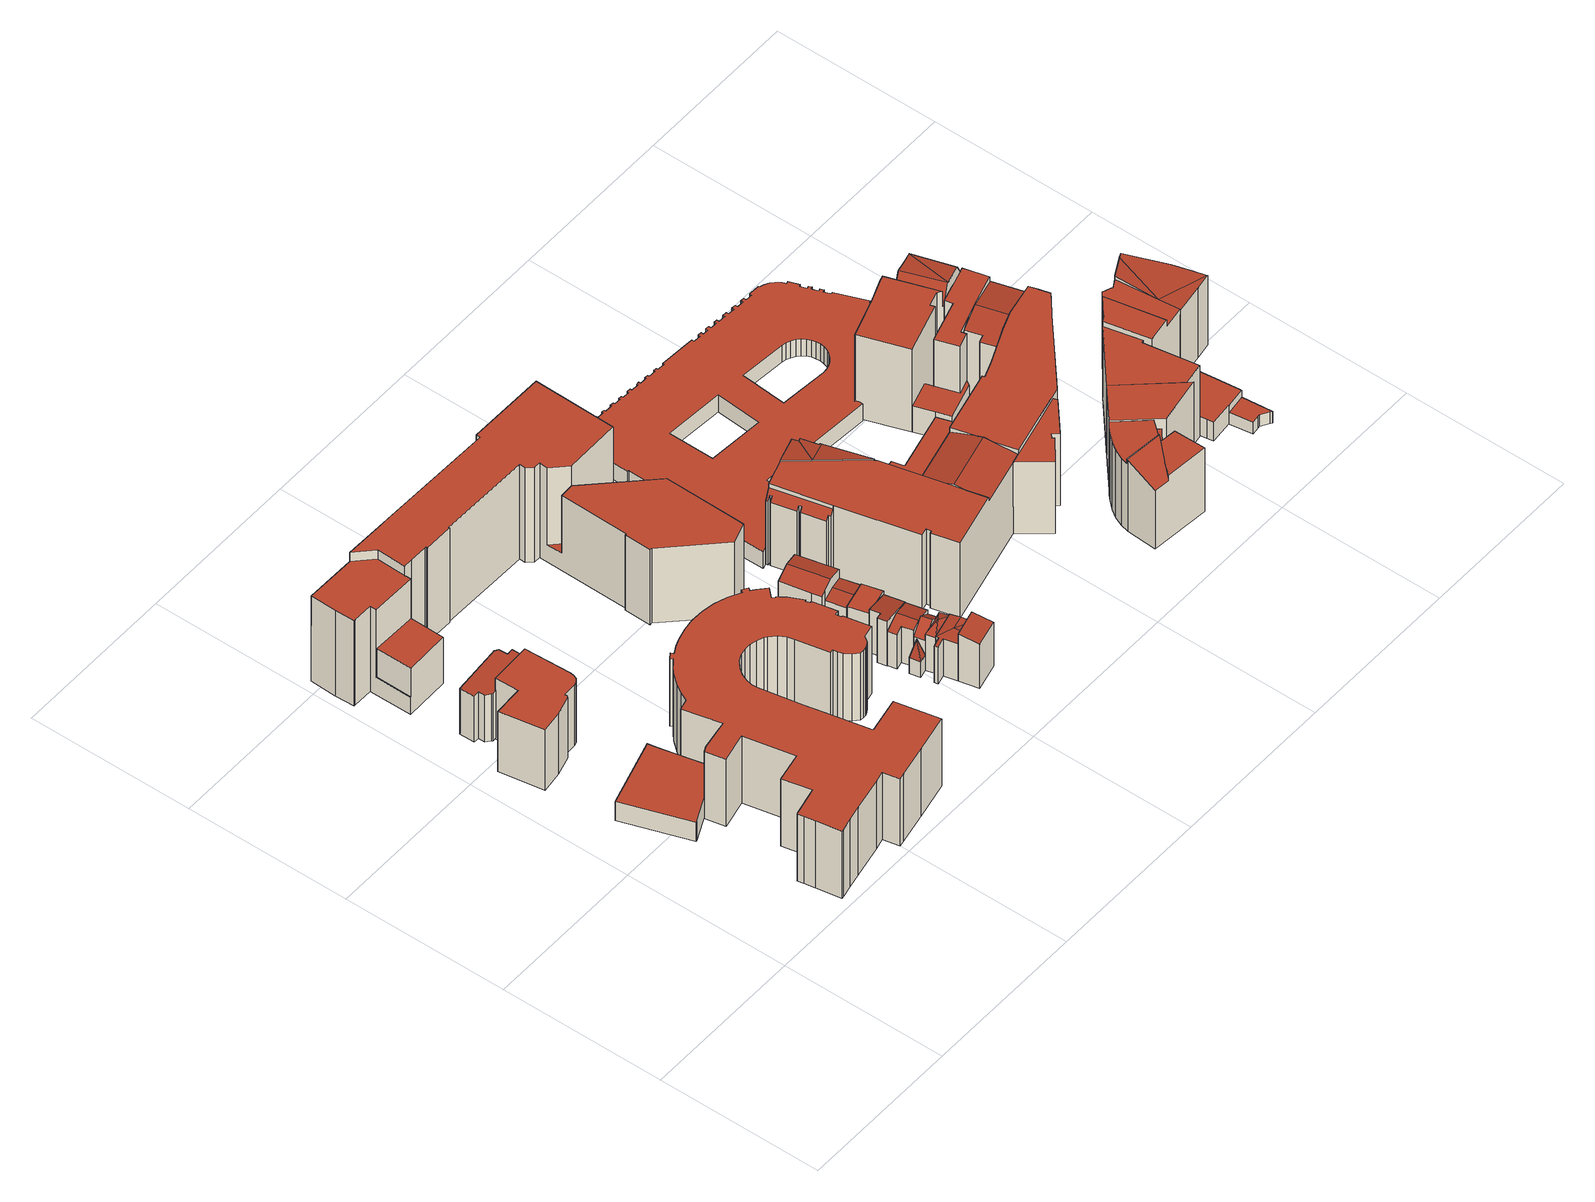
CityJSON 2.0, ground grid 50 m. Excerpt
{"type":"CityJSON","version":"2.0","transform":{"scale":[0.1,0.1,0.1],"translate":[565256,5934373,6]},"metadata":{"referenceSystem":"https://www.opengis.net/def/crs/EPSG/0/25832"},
"CityObjects":{
"building1":{"type":"Building","attributes":{"Gemeindeschluessel":"02100108","Geometrietyp2DReferenz":"3000","function":"31001_2461","roofType":"1000","measuredHeight":7.02},"address":[{"country":"Germany","locality":"Hamburg","thoroughfareName":"Caffamacherreihe","postcode":"20355"}],"geometry":[{"type":"Solid","lod":"2","boundaries":[[[[0,1,2,3]],[[1,4,5,2]],[[6,7,8,9]],[[7,10,11,8]],[[12,11,10,13]],[[14,0,3,15]],[[13,14,15,12]],[[9,5,4,6]],[[9,8,11,12,15,3,2,5]],[[4,1,0,14,13,10,7,6]]]],"semantics":{"surfaces":[{"type":"WallSurface"},{"type":"GroundSurface"},{"type":"RoofSurface"}],"values":[[0,0,0,0,0,0,0,0,1,2]]}}]},
"building2":{"type":"Building","attributes":{"Gemeindeschluessel":"02100108","Geometrietyp2DReferenz":"3000","function":"31001_2010","roofType":"1000","measuredHeight":21.86,"storeysAboveGround":4},"address":[{"country":"Germany","locality":"Hamburg","thoroughfareNumber":"10","thoroughfareName":"St. Anscharplatz","postcode":"20354"}],"geometry":[{"type":"Solid","lod":"2","boundaries":[[[[16,17,18,19]],[[20,21,22,23]],[[21,24,25,22]],[[24,26,27,25]],[[26,28,29,27]],[[28,30,31,29]],[[30,32,33,31]],[[32,34,35,33]],[[36,37,38,39]],[[37,40,41,38]],[[40,42,43,41]],[[18,39,38,41,43,44,23,22,25,27,29,31,33,35,19]],[[16,34,32,30,28,26,24,21,20,45,42,40,37,36,17]],[[20,23,44,45]],[[45,44,43,42]],[[36,39,18,17]],[[16,19,35,34]]]],"semantics":{"surfaces":[{"type":"WallSurface"},{"type":"GroundSurface"},{"type":"RoofSurface"}],"values":[[0,0,0,0,0,0,0,0,0,0,0,1,2,0,0,0,0]]}}]},
"building3":{"type":"Building","attributes":{"Gemeindeschluessel":"02100108","Geometrietyp2DReferenz":"3000","function":"31001_1010","roofType":"1000","measuredHeight":18.88,"storeysAboveGround":3},"address":[{"country":"Germany","locality":"Hamburg","thoroughfareNumber":"9","thoroughfareName":"St. Anscharplatz","postcode":"20354"}],"geometry":[{"type":"Solid","lod":"2","boundaries":[[[[46,47,48,49]],[[47,50,51,48]],[[50,52,53,51]],[[52,54,55,53]],[[54,56,57,55]],[[56,58,59,57]],[[58,60,61,59]],[[62,63,64,65]],[[63,66,67,64]],[[66,68,69,67]],[[68,46,49,69]],[[70,71,72,73]],[[71,62,65,72]],[[73,61,60,70]],[[73,72,65,64,67,69,49,48,51,53,55,57,59,61]],[[60,58,56,54,52,50,47,46,68,66,63,62,71,70]]]],"semantics":{"surfaces":[{"type":"WallSurface"},{"type":"GroundSurface"},{"type":"RoofSurface"}],"values":[[0,0,0,0,0,0,0,0,0,0,0,0,0,0,1,2]]}}]},
"building4":{"type":"Building","attributes":{"Gemeindeschluessel":"02100108","Geometrietyp2DReferenz":"3000","function":"31001_1120","roofType":"1000","measuredHeight":24.4,"storeysAboveGround":8},"address":[{"country":"Germany","locality":"Hamburg","thoroughfareNumber":"44","thoroughfareName":"ABC-Straße","postcode":"20355"}],"geometry":[{"type":"Solid","lod":"2","boundaries":[[[[74,75,76,77,78,79,80,81,82,83,84,85,86,87,88,89,90,91,92,93,94,95,96,97,98,99,100,101,102,103,104,105,106,107,108,109,110,111,112,113,114,115,116,117,118,119,120,121,122,123,124,125,126,127,128,129,130,131,132,133,134,135,136,137,138,139,140,141,142,143,144,145,146,147,148,149,150,151,152,153,154,155,156,157,158,159,160,161,162,163,164,165,166]],[[167,168,169,170,171,172,173,174,175,176,177,178,179,180,181,182,183,184,185,186,187,188,189,190,191,192,193,194,195,196,197,198,199,200,201,202,203,204,205,206,207,208,209,210,211,212,213,214,215,216,217,218,219,220,221,222,223,224,225,226,227,228,229,230,231,232,233,234,235,236,237,238,239,240,241,242,243,244,245,246,247,248,249,250,251,252,253,254,255,256,257,258,259]],[[257,74,166,258]],[[256,75,74,257]],[[255,76,75,256]],[[254,77,76,255]],[[253,78,77,254]],[[252,79,78,253]],[[251,80,79,252]],[[250,81,80,251]],[[249,82,81,250]],[[248,83,82,249]],[[247,84,83,248]],[[246,85,84,247]],[[245,86,85,246]],[[244,87,86,245]],[[243,88,87,244]],[[242,89,88,243]],[[241,90,89,242]],[[240,91,90,241]],[[239,92,91,240]],[[238,93,92,239]],[[237,94,93,238]],[[236,95,94,237]],[[235,96,95,236]],[[234,97,96,235]],[[233,98,97,234]],[[232,99,98,233]],[[231,100,99,232]],[[230,101,100,231]],[[229,102,101,230]],[[228,103,102,229]],[[227,104,103,228]],[[226,105,104,227]],[[225,106,105,226]],[[224,107,106,225]],[[223,108,107,224]],[[222,109,108,223]],[[221,110,109,222]],[[220,111,110,221]],[[219,112,111,220]],[[218,113,112,219]],[[217,114,113,218]],[[216,115,114,217]],[[215,116,115,216]],[[214,117,116,215]],[[213,118,117,214]],[[212,119,118,213]],[[211,120,119,212]],[[210,121,120,211]],[[209,122,121,210]],[[208,123,122,209]],[[207,124,123,208]],[[206,125,124,207]],[[205,126,125,206]],[[204,127,126,205]],[[203,128,127,204]],[[202,129,128,203]],[[201,130,129,202]],[[200,131,130,201]],[[199,132,131,200]],[[198,133,132,199]],[[197,134,133,198]],[[196,135,134,197]],[[195,136,135,196]],[[194,137,136,195]],[[193,138,137,194]],[[192,139,138,193]],[[191,140,139,192]],[[190,141,140,191]],[[189,142,141,190]],[[188,143,142,189]],[[187,144,143,188]],[[186,145,144,187]],[[185,146,145,186]],[[184,147,146,185]],[[183,148,147,184]],[[182,149,148,183]],[[181,150,149,182]],[[180,151,150,181]],[[179,152,151,180]],[[178,153,152,179]],[[177,154,153,178]],[[176,155,154,177]],[[175,156,155,176]],[[174,157,156,175]],[[173,158,157,174]],[[172,159,158,173]],[[171,160,159,172]],[[170,161,160,171]],[[169,162,161,170]],[[168,163,162,169]],[[167,164,163,168]],[[259,165,164,167]],[[258,166,165,259]]]],"semantics":{"surfaces":[{"type":"GroundSurface"},{"type":"RoofSurface"},{"type":"WallSurface"}],"values":[[0,1,2,2,2,2,2,2,2,2,2,2,2,2,2,2,2,2,2,2,2,2,2,2,2,2,2,2,2,2,2,2,2,2,2,2,2,2,2,2,2,2,2,2,2,2,2,2,2,2,2,2,2,2,2,2,2,2,2,2,2,2,2,2,2,2,2,2,2,2,2,2,2,2,2,2,2,2,2,2,2,2,2,2,2,2,2,2,2,2,2,2,2,2,2]]}}]},
"building5":{"type":"Building","attributes":{"Gemeindeschluessel":"02100108","Geometrietyp2DReferenz":"3000","function":"31001_2010","roofType":"1000","measuredHeight":34.38,"storeysAboveGround":9},"address":[{"country":"Germany","locality":"Hamburg","thoroughfareNumber":"22","thoroughfareName":"Valentinskamp","postcode":"20354"}],"geometry":[{"type":"Solid","lod":"2","boundaries":[[[[260,261,262,263]],[[264,265,266]],[[267,268,269,270]],[[271,272,265]],[[273,274,275,276]],[[277,278,279,280]],[[278,281,282,279]],[[281,273,276,282]],[[262,261,268,267]],[[283,284,285,286]],[[287,283,286,288]],[[289,290,291,292]],[[290,293,294,291]],[[293,295,296,294]],[[297,298,299,300]],[[301,302,303,304]],[[305,306,307,308]],[[264,309,310,265]],[[310,311,271,265]],[[312,313,314,315]],[[316,317,318,319]],[[320,321,265,272]],[[321,322,266,265]],[[323,324,325,326]],[[324,327,328,325]],[[329,309,264,266,322,323,326,330]],[[284,331,332,275,274,285]],[[333,319,318,315,314,308,307,300,299,292,291,294,296,334,335,336,280,279,282,276,275,332,304,303,330,326,325,328,337]],[[297,306,305,313,312,311,310,309,329,302,301,331,284,283,287,295,293,290,289,298]],[[305,308,314,313]],[[318,317,320,272,271,311,312,315]],[[333,337,338,339]],[[337,328,327,338]],[[319,333,339,316]],[[329,330,303,302]],[[297,300,307,306]],[[301,304,332,331]],[[289,292,299,298]],[[296,295,287,288,334]],[[335,263,262,267,270,336]],[[334,288,340,260,263,335]],[[336,270,269,341,277,280]],[[269,268,261,260,340,341]],[[339,338,327,324,323,322,321,320,317,316]],[[340,288,286,285,274,273,281,278,277,341]]]],"semantics":{"surfaces":[{"type":"RoofSurface"},{"type":"WallSurface"},{"type":"GroundSurface"}],"values":[[0,0,0,0,1,1,1,1,1,1,1,1,1,1,1,1,1,1,1,1,1,1,1,1,1,1,1,2,0,1,1,1,1,1,1,1,1,1,1,1,1,1,1,0,0]]}}]},
"building6":{"type":"Building","attributes":{"Gemeindeschluessel":"02100108","Geometrietyp2DReferenz":"3000","function":"31001_2050","roofType":"3100","measuredHeight":13.84,"storeysAboveGround":3},"address":[{"country":"Germany","locality":"Hamburg","thoroughfareNumber":"2","thoroughfareName":"Neue ABC-Straße","postcode":"20354"}],"geometry":[{"type":"Solid","lod":"2","boundaries":[[[[342,343,344,345]],[[346,342,345,347]],[[347,345,348]],[[349,350,351,352]],[[353,344,354,355]],[[356,357,358,359]],[[351,359,358,355,354,360,361,352]],[[361,346,347,348,349,352]],[[360,343,342,346,361]],[[355,358,357,353]],[[359,351,350,356]],[[354,344,343,360]],[[350,349,348,345,344,353,357,356]]]],"semantics":{"surfaces":[{"type":"RoofSurface"},{"type":"WallSurface"},{"type":"GroundSurface"}],"values":[[0,0,0,1,1,1,2,1,1,1,1,1,0]]}}]},
"building7":{"type":"Building","attributes":{"Gemeindeschluessel":"02100108","Geometrietyp2DReferenz":"3000","function":"31001_2010","roofType":"3100","measuredHeight":14.96,"storeysAboveGround":3},"address":[{"country":"Germany","locality":"Hamburg","thoroughfareNumber":"3","thoroughfareName":"Neue ABC-Straße","postcode":"20354"}],"geometry":[{"type":"Solid","lod":"2","boundaries":[[[[362,363,364]],[[364,365,366]],[[367,364,366,368]],[[369,370,362,364,367]],[[371,372,373,374,375,376,377]],[[378,379,380,381,382,383,374]],[[384,380,379,385]],[[380,384,386]],[[383,387,388,376,375]],[[389,381,380,386]],[[365,364,363]],[[371,377,370,369]],[[378,374,373]],[[382,387,383]],[[363,362,370,377,376,388,390,391]],[[392,393,391,390,360,354]],[[392,372,371,369,367,368,393]],[[354,385,379,378,373,372,392]],[[390,388,387,382,381,389,360]],[[360,389,386,384,385,354]],[[383,375,374]],[[393,368,366,365,363,391]]]],"semantics":{"surfaces":[{"type":"RoofSurface"},{"type":"WallSurface"},{"type":"GroundSurface"}],"values":[[0,0,0,0,0,0,0,0,0,0,1,1,1,1,1,2,1,1,1,1,1,1]]}}]},
"building8":{"type":"Building","attributes":{"Gemeindeschluessel":"02100108","Geometrietyp2DReferenz":"3000","function":"31001_2010","roofType":"3100","measuredHeight":14.04,"storeysAboveGround":3},"address":[{"country":"Germany","locality":"Hamburg","thoroughfareNumber":"4","thoroughfareName":"Neue ABC-Straße","postcode":"20354"}],"geometry":[{"type":"Solid","lod":"2","boundaries":[[[[394,395,396,397,398,399]],[[400,401,397,396]],[[395,394,402,403]],[[394,399,404,402]],[[399,398,405,404]],[[401,400,390,406]],[[400,396,395,403,390]],[[398,397,401,406,405]],[[406,390,403,402,404,405]]]],"semantics":{"surfaces":[{"type":"RoofSurface"},{"type":"WallSurface"},{"type":"GroundSurface"}],"values":[[0,0,1,1,1,1,1,1,2]]}}]},
"building9":{"type":"Building","attributes":{"Gemeindeschluessel":"02100108","Geometrietyp2DReferenz":"3000","function":"31001_2050","roofType":"2100","measuredHeight":17.05,"storeysAboveGround":3},"address":[{"country":"Germany","locality":"Hamburg","thoroughfareNumber":"1","thoroughfareName":"Neue ABC-Straße","postcode":"20354"}],"geometry":[{"type":"Solid","lod":"2","boundaries":[[[[407,408,409,410]],[[352,361,411,412]],[[408,407,361,352]],[[407,410,411,361]],[[409,408,352,412]],[[411,410,409,412]]]],"semantics":{"surfaces":[{"type":"RoofSurface"},{"type":"GroundSurface"},{"type":"WallSurface"}],"values":[[0,1,2,2,2,2]]}}]},
"building10":{"type":"Building","attributes":{"Gemeindeschluessel":"02100108","Geometrietyp2DReferenz":"3000","function":"31001_2010","roofType":"2100","measuredHeight":16.29,"storeysAboveGround":3},"address":[{"country":"Germany","locality":"Hamburg","thoroughfareNumber":"5","thoroughfareName":"Neue ABC-Straße","postcode":"20354"}],"geometry":[{"type":"Solid","lod":"2","boundaries":[[[[413,414,415,416,417,418]],[[419,420,421,422,423,424]],[[417,416,419,424]],[[416,415,420,419]],[[415,414,421,420]],[[414,413,422,421]],[[413,418,423,422]],[[418,417,424,423]]]],"semantics":{"surfaces":[{"type":"RoofSurface"},{"type":"GroundSurface"},{"type":"WallSurface"}],"values":[[0,1,2,2,2,2,2,2]]}}]},
"building11":{"type":"Building","attributes":{"Gemeindeschluessel":"02100108","Geometrietyp2DReferenz":"3000","function":"31001_2010","roofType":"1000","measuredHeight":14.13,"storeysAboveGround":3},"address":[{"country":"Germany","locality":"Hamburg","thoroughfareNumber":"6","thoroughfareName":"Neue ABC-Straße","postcode":"20354"}],"geometry":[{"type":"Solid","lod":"2","boundaries":[[[[425,426,427,428]],[[429,421,420,430]],[[427,426,429,430]],[[426,425,421,429]],[[425,428,420,421]],[[428,427,430,420]]]],"semantics":{"surfaces":[{"type":"RoofSurface"},{"type":"GroundSurface"},{"type":"WallSurface"}],"values":[[0,1,2,2,2,2]]}}]},
"building12":{"type":"Building","attributes":{"Gemeindeschluessel":"02100108","Geometrietyp2DReferenz":"3000","function":"31001_2010","roofType":"3100","measuredHeight":18.1,"storeysAboveGround":5},"address":[{"country":"Germany","locality":"Hamburg","thoroughfareNumber":"8","thoroughfareName":"Neue ABC-Straße","postcode":"20354"}],"geometry":[{"type":"Solid","lod":"2","boundaries":[[[[431,432,433,434]],[[433,432,435,436]],[[437,438,439,440]],[[440,439,441,436,435,442]],[[441,443,434,433,436]],[[441,439,438,443]],[[440,442,444,437]],[[435,432,431,444,442]],[[444,431,434,443,438,437]]]],"semantics":{"surfaces":[{"type":"RoofSurface"},{"type":"WallSurface"},{"type":"GroundSurface"}],"values":[[0,1,1,2,1,1,1,1,0]]}}]},
"building13":{"type":"Building","attributes":{"Gemeindeschluessel":"02100108","Geometrietyp2DReferenz":"3000","function":"31001_2010","roofType":"3100","measuredHeight":14.31,"storeysAboveGround":3},"address":[{"country":"Germany","locality":"Hamburg","thoroughfareNumber":"7","thoroughfareName":"Neue ABC-Straße","postcode":"20354"}],"geometry":[{"type":"Solid","lod":"2","boundaries":[[[[445,446,447,448]],[[449,450,446,445]],[[448,447,451,452]],[[450,449,453,454]],[[449,445,448,452,453]],[[447,446,450,454,451]],[[454,453,452,451]]]],"semantics":{"surfaces":[{"type":"RoofSurface"},{"type":"WallSurface"},{"type":"GroundSurface"}],"values":[[0,0,1,1,1,1,2]]}}]},
"building14":{"type":"Building","attributes":{"Gemeindeschluessel":"02100108","Geometrietyp2DReferenz":"3000","function":"31001_2070","roofType":"1000","measuredHeight":27.98,"storeysAboveGround":7},"address":[{"country":"Germany","locality":"Hamburg","thoroughfareNumber":"52","thoroughfareName":"ABC-Straße","postcode":"20354"}],"geometry":[{"type":"Solid","lod":"2","boundaries":[[[[455,456,457,458]],[[459,460,461,462,455,458,463]],[[463,458,464]],[[465,463,464]],[[466,467,468]],[[469,470,471,472]],[[470,473,474,471]],[[473,475,476,474]],[[475,477,478,476]],[[479,480,481,482]],[[480,483,484,481]],[[483,485,486,484]],[[485,487,488,486]],[[487,489,490,488]],[[489,491,492,490]],[[493,494,495,496]],[[456,455,497,498]],[[499,500,501]],[[502,503,504,505]],[[503,506,507,504]],[[506,508,509,507]],[[455,462,510,497]],[[462,461,511,510]],[[461,460,512,511]],[[513,514,515,516]],[[514,517,518,515]],[[465,464,493,496,519]],[[520,521,522,523]],[[521,524,525,522]],[[526,527,528,529]],[[530,531,532]],[[533,526,529,534]],[[535,536,468,467]],[[537,538,539,540]],[[538,541,542,539]],[[541,543,544,542]],[[543,545,546,544]],[[547,548,549,550]],[[548,551,552,549]],[[551,553,554,552]],[[555,556,557,558]],[[556,559,560,557]],[[508,506,503,502,561,499,501,562,494,493,563,564,565,566]],[[545,533,534,567,568,546]],[[553,569,466,468,536,537,540,554]],[[505,504,507,509,570,482,481,484,486,488,490,492,472,471,474,476,478,571,498,497,510,511,512,516,515,518,572,523,522,525,573,574,558,557,560,575,550,549,552,554,540,539,542,544,546,568,576]],[[496,495,577,578,524,521,520,579,517,514,513,580,519]],[[527,569,553,551,548,547,581,559,556,555,582,583,584,530,532,528]],[[509,508,566,570]],[[499,561,576,568,567,500]],[[513,516,512,460,459,580]],[[530,584,578,577,585,531]],[[581,575,560,559]],[[547,550,575,581]],[[555,558,574,582]],[[527,526,535,467,466,569]],[[582,574,573,583]],[[525,524,578,584,583,573]],[[532,586,528]],[[501,587,562]],[[520,523,572,579]],[[579,572,518,517]],[[580,459,463,465,519]],[[576,561,502,505]],[[493,464,458,457,563]],[[562,585,577,495,494]],[[566,565,588,589]],[[571,564,563,457,456,498]],[[570,566,589,479,482]],[[472,492,491,469]],[[478,477,588,565,564,571]],[[536,535,526,533,545,543,541,538,537]],[[501,500,567,534,529,528,586,587]],[[586,532,531,585,562,587]],[[491,489,487,485,483,480,479,589,588,477,475,473,470,469]]]],"semantics":{"surfaces":[{"type":"RoofSurface"},{"type":"WallSurface"},{"type":"GroundSurface"}],"values":[[0,0,0,0,0,1,1,1,1,1,1,1,1,1,1,1,1,1,1,1,1,1,1,1,1,1,1,1,1,1,1,1,1,1,1,1,1,1,1,1,1,1,0,1,1,2,0,0,1,1,1,1,1,1,1,1,1,1,1,1,1,1,1,1,1,1,1,1,1,1,1,0,0,0,0]]}}]},
"building15":{"type":"Building","attributes":{"name":"Finanzbehörde","Gemeindeschluessel":"02100108","Geometrietyp2DReferenz":"3000","function":"31001_1110","roofType":"1000","measuredHeight":6.14,"storeysAboveGround":9},"address":[{"country":"Germany","locality":"Hamburg","thoroughfareNumber":"36","thoroughfareName":"Gänsemarkt","postcode":"20354"}],"geometry":[{"type":"Solid","lod":"2","boundaries":[[[[590,591,592,593,594,595,596,597,598,599,600,601,602,603,604,605,606,607,608,609,610,611,612,613,614,615,616,617,618,619,620,621,622,623,624,625,626,627,628,629,630,631,632,633,634,635,636,637,638,639,640,641,642,643,644,645,646,647,648,649,650,651,652,653,654,655,656,657,658,659,660,661,662,663,664,665,666,667,668,669,670,671,672,673,674,675,676,677,678,679,680,681,682,683,684,685,686,687,688,689,690,691,692,693,694,695,696,697,698,699,700,701,702,703,704,705,706,707,708,709,710,711,712,713,714,715,716,717,718,719,720,721,722,723,724,725,726,727,728],[729,730,731,732,733,734,735,736,737,738,739,740,741,742,743,744,745,746,747],[748,749,750,751]],[[752,753,754,755,756,757,758,759,760,761,762,763,764,765,766,767,768,769,770,771,772,773,774,775,776,777,778,779,780,781,782,783,784,785,786,787,788,789,790,791,792,793,794,795,796,797,798,799,800,801,802,803,804,805,806,807,808,809,810,811,812,813,814,815,816,817,818,819,820,821,822,823,824,825,826,827,828,829,830,831,832,833,834,835,836,837,838,839,840,841,842,843,844,845,846,847,848,849,850,851,852,853,854,855,856,857,858,859,860,861,862,863,864,865,866,867,868,869,870,871,872,873,874,875,876,877,878,879,880,881,882,883,884,885,886,887,888,889,890],[891,892,893,894,895,896,897,898,899,900,901,902,903,904,905,906,907,908,909],[910,911,912,913]],[[888,590,728,889]],[[887,591,590,888]],[[886,592,591,887]],[[885,593,592,886]],[[884,594,593,885]],[[883,595,594,884]],[[882,596,595,883]],[[881,597,596,882]],[[880,598,597,881]],[[879,599,598,880]],[[878,600,599,879]],[[877,601,600,878]],[[876,602,601,877]],[[875,603,602,876]],[[874,604,603,875]],[[873,605,604,874]],[[872,606,605,873]],[[871,607,606,872]],[[870,608,607,871]],[[869,609,608,870]],[[868,610,609,869]],[[867,611,610,868]],[[866,612,611,867]],[[865,613,612,866]],[[864,614,613,865]],[[863,615,614,864]],[[862,616,615,863]],[[861,617,616,862]],[[860,618,617,861]],[[859,619,618,860]],[[858,620,619,859]],[[857,621,620,858]],[[856,622,621,857]],[[855,623,622,856]],[[854,624,623,855]],[[853,625,624,854]],[[852,626,625,853]],[[851,627,626,852]],[[850,628,627,851]],[[849,629,628,850]],[[848,630,629,849]],[[847,631,630,848]],[[846,632,631,847]],[[845,633,632,846]],[[844,634,633,845]],[[843,635,634,844]],[[842,636,635,843]],[[841,637,636,842]],[[840,638,637,841]],[[839,639,638,840]],[[838,640,639,839]],[[837,641,640,838]],[[836,642,641,837]],[[835,643,642,836]],[[834,644,643,835]],[[833,645,644,834]],[[832,646,645,833]],[[831,647,646,832]],[[830,648,647,831]],[[829,649,648,830]],[[828,650,649,829]],[[827,651,650,828]],[[826,652,651,827]],[[825,653,652,826]],[[824,654,653,825]],[[823,655,654,824]],[[822,656,655,823]],[[821,657,656,822]],[[820,658,657,821]],[[819,659,658,820]],[[818,660,659,819]],[[817,661,660,818]],[[816,662,661,817]],[[815,663,662,816]],[[814,664,663,815]],[[813,665,664,814]],[[812,666,665,813]],[[811,667,666,812]],[[810,668,667,811]],[[809,669,668,810]],[[808,670,669,809]],[[807,671,670,808]],[[806,672,671,807]],[[805,673,672,806]],[[804,674,673,805]],[[803,675,674,804]],[[802,676,675,803]],[[801,677,676,802]],[[800,678,677,801]],[[799,679,678,800]],[[798,680,679,799]],[[797,681,680,798]],[[796,682,681,797]],[[795,683,682,796]],[[794,684,683,795]],[[793,685,684,794]],[[792,686,685,793]],[[791,687,686,792]],[[790,688,687,791]],[[789,689,688,790]],[[788,690,689,789]],[[787,691,690,788]],[[786,692,691,787]],[[785,693,692,786]],[[784,694,693,785]],[[783,695,694,784]],[[782,696,695,783]],[[781,697,696,782]],[[780,698,697,781]],[[779,699,698,780]],[[778,700,699,779]],[[777,701,700,778]],[[776,702,701,777]],[[775,703,702,776]],[[774,704,703,775]],[[773,705,704,774]],[[772,706,705,773]],[[771,707,706,772]],[[770,708,707,771]],[[769,709,708,770]],[[768,710,709,769]],[[767,711,710,768]],[[766,712,711,767]],[[765,713,712,766]],[[764,714,713,765]],[[763,715,714,764]],[[762,716,715,763]],[[761,717,716,762]],[[760,718,717,761]],[[759,719,718,760]],[[758,720,719,759]],[[757,721,720,758]],[[756,722,721,757]],[[755,723,722,756]],[[754,724,723,755]],[[753,725,724,754]],[[752,726,725,753]],[[890,727,726,752]],[[889,728,727,890]],[[907,729,747,908]],[[906,730,729,907]],[[905,731,730,906]],[[904,732,731,905]],[[903,733,732,904]],[[902,734,733,903]],[[901,735,734,902]],[[900,736,735,901]],[[899,737,736,900]],[[898,738,737,899]],[[897,739,738,898]],[[896,740,739,897]],[[895,741,740,896]],[[894,742,741,895]],[[893,743,742,894]],[[892,744,743,893]],[[891,745,744,892]],[[909,746,745,891]],[[908,747,746,909]],[[911,748,751,912]],[[910,749,748,911]],[[913,750,749,910]],[[912,751,750,913]]]],"semantics":{"surfaces":[{"type":"GroundSurface"},{"type":"RoofSurface"},{"type":"WallSurface"}],"values":[[0,1,2,2,2,2,2,2,2,2,2,2,2,2,2,2,2,2,2,2,2,2,2,2,2,2,2,2,2,2,2,2,2,2,2,2,2,2,2,2,2,2,2,2,2,2,2,2,2,2,2,2,2,2,2,2,2,2,2,2,2,2,2,2,2,2,2,2,2,2,2,2,2,2,2,2,2,2,2,2,2,2,2,2,2,2,2,2,2,2,2,2,2,2,2,2,2,2,2,2,2,2,2,2,2,2,2,2,2,2,2,2,2,2,2,2,2,2,2,2,2,2,2,2,2,2,2,2,2,2,2,2,2,2,2,2,2,2,2,2,2,2,2,2,2,2,2,2,2,2,2,2,2,2,2,2,2,2,2,2,2,2,2,2]]}}]},
"building16":{"type":"Building","attributes":{"Gemeindeschluessel":"02100108","Geometrietyp2DReferenz":"3000","function":"31001_2010","roofType":"1000","measuredHeight":25.86,"storeysAboveGround":6},"address":[{"country":"Germany","locality":"Hamburg","thoroughfareNumber":"7","thoroughfareName":"ABC-Straße","postcode":"20354"}],"geometry":[{"type":"Solid","lod":"2","boundaries":[[[[914,915,916,917,918,919,920,921,922]],[[923,924,925,926,927,928,929]],[[930,931,932,933]],[[934,935,922,921]],[[920,919,936,937]],[[919,918,938,936]],[[918,917,939,938]],[[917,916,940,939]],[[916,915,941,940]],[[928,927,942]],[[926,925,933,932]],[[924,923,943,944]],[[923,929,945,943]],[[946,947,948,949]],[[948,937,936,938,939,940,941,950,944,943,945,949]],[[921,920,937,948,947,934]],[[949,945,929,928,942,946]],[[950,930,933,925,924,944]],[[941,915,914,931,930,950]],[[932,931,914,922,935,927,926]],[[942,927,935,934,947,946]]]],"semantics":{"surfaces":[{"type":"RoofSurface"},{"type":"WallSurface"},{"type":"GroundSurface"}],"values":[[0,0,0,1,1,1,1,1,1,1,1,1,1,1,2,1,1,1,1,1,0]]}}]},
"building17":{"type":"Building","attributes":{"Gemeindeschluessel":"02100108","Geometrietyp2DReferenz":"3000","function":"31001_2010","roofType":"1000","measuredHeight":25.54,"storeysAboveGround":7},"address":[{"country":"Germany","locality":"Hamburg","thoroughfareNumber":"2","thoroughfareName":"ABC-Straße","postcode":"20354"}],"geometry":[{"type":"Solid","lod":"2","boundaries":[[[[951,952,953,954]],[[955,956,957,958]],[[953,952,957,956]],[[951,954,955,958]],[[955,954,953,956]],[[957,952,951,958]]]],"semantics":{"surfaces":[{"type":"RoofSurface"},{"type":"GroundSurface"},{"type":"WallSurface"}],"values":[[0,1,2,2,2,2]]}}]},
"building18":{"type":"Building","attributes":{"Gemeindeschluessel":"02100108","Geometrietyp2DReferenz":"3000","function":"31001_2010","roofType":"1000","measuredHeight":30.44,"storeysAboveGround":6},"address":[{"country":"Germany","locality":"Hamburg","thoroughfareNumber":"35","thoroughfareName":"Gänsemarkt","postcode":"20354"}],"geometry":[{"type":"Solid","lod":"2","boundaries":[[[[959,960,961,962,963,964,965]],[[966,967,968,961,960]],[[969,967,966,970]],[[971,972,969,970]],[[973,974,975,964]],[[976,977,709,710]],[[977,978,979,709]],[[978,980,981,979]],[[982,983,984,985]],[[983,986,987,984]],[[963,973,964]],[[972,971,988,702]],[[989,976,710,990]],[[971,970,966,960,959,991,988]],[[984,987,990,710,709,979,981,992,993,703,702,988,991,985]],[[703,968,967,969,972,702]],[[993,962,961,968,703]],[[992,974,973,963,962,993]],[[990,987,986,989]],[[991,959,965,994,982,985]],[[965,964,975,995,994]],[[981,980,995,975,974,992]],[[995,980,978,977,976,989,986,983,982,994]]]],"semantics":{"surfaces":[{"type":"RoofSurface"},{"type":"WallSurface"},{"type":"GroundSurface"}],"values":[[0,0,0,0,0,1,1,1,1,1,1,1,1,1,2,1,1,1,1,1,1,1,0]]}}]},
"building19":{"type":"Building","attributes":{"Gemeindeschluessel":"02100108","Geometrietyp2DReferenz":"3000","function":"31001_2010","roofType":"1000","measuredHeight":26.57,"storeysAboveGround":6},"address":[{"country":"Germany","locality":"Hamburg","thoroughfareNumber":"33","thoroughfareName":"Gänsemarkt","postcode":"20354"}],"geometry":[{"type":"Solid","lod":"2","boundaries":[[[[996,997,998,999]],[[1000,1001,1002,1003]],[[1001,1004,1005,1002]],[[1006,1007,1008,1009]],[[1006,1010,1011,1012,1004,1001,1000,997,996,1007]],[[998,1013,1014,1015,990,1016,1017,1018,991,988,1009,1008,999]],[[1019,1020,1003,1002,1005,1021,1022,1023]],[[1005,1017,1016,1021]],[[1008,1007,996,999]],[[988,1010,1006,1009]],[[991,1011,1010,988]],[[998,997,1000,1003,1020,1013]],[[1018,1012,1011,991]],[[1019,1014,1013,1020]],[[1023,1015,1014,1019]],[[1017,1005,1004,1012,1018]],[[1022,990,1015,1023]],[[1021,1016,990,1022]]]],"semantics":{"surfaces":[{"type":"WallSurface"},{"type":"RoofSurface"},{"type":"GroundSurface"}],"values":[[0,0,0,0,1,2,1,0,0,0,0,0,0,0,0,0,0,0]]}}]},
"building20":{"type":"Building","attributes":{"Gemeindeschluessel":"02100108","Geometrietyp2DReferenz":"3000","function":"31001_2010","roofType":"1000","measuredHeight":25.83,"storeysAboveGround":7},"address":[{"country":"Germany","locality":"Hamburg","thoroughfareNumber":"1","thoroughfareName":"ABC-Straße","postcode":"20354"}],"geometry":[{"type":"Solid","lod":"2","boundaries":[[[[1024,1025,1026,1027,952,1028]],[[1029,1030,1031,1032,1033,1034]],[[952,1027,1029,1034]],[[1027,1026,1030,1029]],[[1026,1025,1031,1030]],[[1025,1024,1032,1031]],[[1024,1028,1033,1032]],[[1028,952,1034,1033]]]],"semantics":{"surfaces":[{"type":"RoofSurface"},{"type":"GroundSurface"},{"type":"WallSurface"}],"values":[[0,1,2,2,2,2,2,2]]}}]},
"building21":{"type":"Building","attributes":{"Gemeindeschluessel":"02100108","Geometrietyp2DReferenz":"3000","function":"31001_2010","roofType":"3100","measuredHeight":26.45,"storeysAboveGround":6},"address":[{"country":"Germany","locality":"Hamburg","thoroughfareNumber":"30","thoroughfareName":"Gänsemarkt","postcode":"20354"}],"geometry":[{"type":"Solid","lod":"2","boundaries":[[[[1035,1036,1037,1038,1039,1040,1041,1042,1043]],[[1044,1038,1037,1045]],[[1042,1041,1046,1047]],[[1041,1040,1048,1046]],[[1040,1039,1008,1048]],[[1036,1035,1049,1050]],[[1035,1043,1051,1049]],[[1043,1042,1047,1051]],[[1044,1045,1052,1009]],[[1045,1037,1036,1050,1052]],[[1039,1038,1044,1009,1008]],[[1009,1052,1050,1049,1051,1047,1046,1048,1008]]]],"semantics":{"surfaces":[{"type":"RoofSurface"},{"type":"WallSurface"},{"type":"GroundSurface"}],"values":[[0,0,1,1,1,1,1,1,1,1,1,2]]}}]},
"building22":{"type":"Building","attributes":{"Gemeindeschluessel":"02100108","Geometrietyp2DReferenz":"3000","function":"31001_2010","roofType":"1000","measuredHeight":28.51,"storeysAboveGround":6},"address":[{"country":"Germany","locality":"Hamburg","thoroughfareNumber":"24","thoroughfareName":"Gänsemarkt","postcode":"20354"}],"geometry":[{"type":"Solid","lod":"2","boundaries":[[[[1053,1054,1055,1056,1057]],[[1058,1059,1060,1061,1062,1063,1064,1065,1066,1067,1068]],[[1061,1069,1070]],[[1071,1072,1073,1069,1061,1074]],[[1075,1076,1074,1061,1077]],[[1056,1055,1078,1079]],[[1054,1053,1068,1067]],[[1080,1081,1082,1083]],[[1081,1084,1085,1082]],[[1084,1086,1087,1085]],[[1066,1065,1088,1089]],[[1065,1064,1090,1088]],[[1064,1063,1091,1090]],[[1060,1077,1061]],[[1092,1093,1094,1095]],[[1096,1097,1098,1099]],[[1097,1100,1101,1098]],[[1100,1102,1103,1101]],[[1102,1104,1105,1103]],[[1070,1062,1061]],[[1073,1072,1106,1107]],[[1072,1071,1108,1106]],[[1076,1075,1109,1110]],[[1063,1062,1070,1069,1073,1107,1091]],[[1095,1094,1111,1099,1098,1101,1103,1105,1112,1083,1082,1085,1087,1079,1078,1089,1088,1090,1091,1107,1106,1108,1110,1109,1113]],[[1087,1086,1114,1057,1056,1079]],[[1108,1071,1074,1076,1110]],[[1112,1105,1104,1115]],[[1111,1116,1117,1118,1096,1099]],[[1111,1094,1093,1116]],[[1113,1059,1058,1119,1092,1095]],[[1109,1075,1077,1060,1059,1113]],[[1112,1115,1120,1121,1080,1083]],[[1117,1121,1120,1118]],[[1058,1068,1053,1057,1114,1119]],[[1078,1055,1054,1067,1066,1089]],[[1120,1115,1104,1102,1100,1097,1096,1118]],[[1114,1086,1084,1081,1080,1121,1117,1116,1093,1092,1119]]]],"semantics":{"surfaces":[{"type":"RoofSurface"},{"type":"WallSurface"},{"type":"GroundSurface"}],"values":[[0,0,0,0,0,1,1,1,1,1,1,1,1,1,1,1,1,1,1,1,1,1,1,1,2,1,1,1,1,1,1,1,1,1,1,1,0,0]]}}]}
},
"vertices":[
[168,413,115],[165,412,115],[165,412,45],[168,413,45],[97,615,115],[97,615,45],[301,675,115],[307,647,115],[307,647,45],[301,675,45],[317,605,115],[317,605,45],[348,471,45],[348,471,115],[259,455,115],[259,455,45],
[130,823,267],[67,815,267],[67,815,48],[130,823,48],[260,886,267],[259,875,267],[259,875,48],[260,886,48],[254,864,267],[254,864,48],[245,857,267],[245,857,48],[234,853,267],[234,853,48],[194,851,267],[194,851,48],[194,844,267],[194,844,48],[189,839,267],[189,839,48],[44,947,267],[133,952,267],[133,952,48],[44,947,48],[129,1021,267],[129,1021,48],[129,1022,267],[129,1022,48],[254,1027,48],[254,1027,267],
[84,1099,218],[214,1101,235],[214,1101,51],[84,1099,51],[224,1101,237],[224,1101,51],[234,1094,238],[234,1094,51],[235,1067,238],[235,1067,51],[253,1067,240],[253,1067,51],[254,1027,240],[254,1027,51],[129,1022,224],[129,1022,51],[114,1024,222],[102,1034,220],[102,1034,51],[114,1024,51],[102,1054,220],[102,1054,51],[85,1054,218],[85,1054,51],[129,1021,224],[118,1020,222],[118,1020,51],[129,1021,51],
[735,720,40],[752,709,40],[746,701,40],[758,692,40],[783,669,40],[760,644,40],[767,635,40],[770,637,40],[787,614,40],[808,572,40],[803,570,40],[808,557,40],[813,558,40],[828,485,40],[815,482,40],[818,465,40],[822,466,40],[839,386,40],[800,378,40],[795,369,40],[788,361,40],[780,356,40],[771,352,40],[761,351,40],[751,352,40],[734,366,40],[722,384,40],[717,398,40],[715,412,40],[706,411,40],[685,509,40],[680,529,40],[668,550,40],[650,567,40],[642,573,40],[622,581,40],[602,585,40],[581,585,40],[560,581,40],[540,571,40],[523,557,40],[509,538,40],[501,518,40],[497,499,40],[498,481,40],[522,353,40],[534,299,40],[563,163,40],[671,185,40],[672,178,40],[699,53,40],[586,29,40],[492,10,40],[473,6,40],[463,55,40],[429,47,40],[331,27,40],[286,18,40],[250,10,40],[242,8,40],[229,82,40],[224,114,40],[220,134,40],[224,135,40],[294,151,40],[305,154,40],[307,154,40],[288,240,40],[375,258,40],[344,408,40],[256,388,40],[244,448,40],[259,455,40],[331,468,40],[348,471,40],[322,585,40],[352,592,40],[365,618,40],[380,642,40],[407,674,40],[424,690,40],[444,705,40],[439,713,40],[456,724,40],[460,715,40],[482,727,40],[505,736,40],[541,746,40],[578,751,40],[616,750,40],[653,744,40],[693,731,40],[731,711,40],[653,744,284],[616,750,284],[578,751,284],[541,746,284],[505,736,284],[482,727,284],[460,715,284],[456,724,284],[439,713,284],[444,705,284],[424,690,284],[407,674,284],[380,642,284],[365,618,284],[352,592,284],[322,585,284],[348,471,284],[331,468,284],[259,455,284],[244,448,284],[256,388,284],[344,408,284],[375,258,284],[288,240,284],[307,154,284],[305,154,284],[294,151,284],[224,135,284],[220,134,284],[224,114,284],[229,82,284],[242,8,284],[250,10,284],[286,18,284],[331,27,284],[429,47,284],[463,55,284],[473,6,284],[492,10,284],[586,29,284],[699,53,284],[672,178,284],[671,185,284],[563,163,284],[534,299,284],[522,353,284],[498,481,284],[497,499,284],[501,518,284],[509,538,284],[523,557,284],[540,571,284],[560,581,284],[581,585,284],[602,585,284],[622,581,284],[642,573,284],[650,567,284],[668,550,284],[680,529,284],[685,509,284],[706,411,284],[715,412,284],[717,398,284],[722,384,284],[734,366,284],[751,352,284],[761,351,284],[771,352,284],[780,356,284],[788,361,284],[795,369,284],[800,378,284],[839,386,284],[822,466,284],[818,465,284],[815,482,284],[828,485,284],[813,558,284],[808,557,284],[803,570,284],[808,572,284],[787,614,284],[770,637,284],[767,635,284],[760,644,284],[783,669,284],[758,692,284],[746,701,284],[752,709,284],[735,720,284],[731,711,284],[693,731,284],
[210,1354,200],[76,1357,200],[75,1247,200],[208,1250,200],[907,1263,96],[738,1260,96],[904,1090,96],[75,1247,96],[76,1357,96],[73,1357,96],[74,1247,96],[695,1304,96],[695,1259,96],[8,1435,343],[10,1514,343],[10,1514,33],[8,1435,33],[73,1376,343],[14,1376,343],[14,1376,33],[73,1376,33],[9,1376,343],[9,1376,33],[212,1461,376],[162,1511,376],[162,1511,343],[212,1461,343],[210,1374,376],[210,1374,343],[295,1368,376],[295,1373,376],[295,1373,33],[295,1368,33],[290,1373,376],[290,1373,33],[238,1374,376],[238,1374,33],[382,1371,376],[382,1367,376],[382,1367,33],[382,1371,33],[673,1501,376],[673,1513,376],[673,1513,33],[673,1501,33],[660,1347,376],[661,1366,376],[661,1366,33],[660,1347,33],[907,1263,376],[738,1260,376],[695,1304,376],[696,1329,376],[676,1330,376],[676,1330,33],[696,1329,33],[687,1051,305],[692,1051,305],[692,1051,33],[687,1051,33],[695,1259,305],[738,1260,305],[904,1090,305],[901,866,305],[900,842,305],[900,842,33],[901,866,33],[838,822,305],[838,822,33],[911,1510,376],[911,1510,33],[293,1509,376],[293,1509,33],[686,970,33],[210,1374,33],[208,1250,33],[74,1247,33],[693,970,33],[693,970,305],[686,970,305],[210,1354,343],[73,1357,343],
[1079,293,180],[1072,323,176],[990,303,176],[1038,283,180],[1086,264,176],[1085,264,176],[1045,253,180],[1005,243,176],[995,283,176],[995,283,41],[1005,243,41],[992,294,176],[990,303,41],[992,294,41],[966,276,174],[964,287,174],[964,287,41],[966,276,41],[1072,323,41],[1086,264,41],
[974,361,98],[950,355,98],[965,343,161],[950,355,99],[956,324,99],[982,330,98],[956,324,97],[982,330,96],[975,361,96],[982,330,151],[983,331,152],[983,330,152],[1006,336,170],[1024,340,185],[1016,371,185],[975,361,151],[983,330,170],[983,330,171],[1027,326,190],[1065,350,171],[1065,350,170],[1042,345,170],[991,303,171],[990,303,171],[1071,322,171],[1065,350,152],[1057,381,152],[1072,323,171],[1057,381,41],[950,355,41],[983,331,41],[956,324,41],
[967,394,172],[975,361,172],[1004,368,181],[990,427,181],[937,415,165],[943,388,165],[1057,381,165],[1043,441,165],[967,394,41],[975,361,41],[943,388,41],[937,415,41],[1043,441,41],
[1086,264,212],[1005,243,212],[1019,185,200],[1101,205,200],[1101,205,41],[1019,185,41],
[1043,441,167],[1029,499,167],[946,479,195],[953,448,195],[931,442,202],[937,415,202],[953,448,39],[946,479,39],[1029,499,39],[1043,441,39],[937,415,39],[931,442,39],
[1029,499,180],[1014,558,180],[931,538,180],[946,479,180],[1014,558,39],[931,538,39],
[951,606,218],[1000,617,205],[972,736,205],[923,724,218],[1000,617,37],[972,736,37],[901,593,204],[894,621,204],[894,621,37],[901,593,37],[875,712,37],[916,597,37],[875,712,205],[916,597,208],
[973,548,181],[958,607,181],[916,597,175],[931,538,175],[1014,558,175],[1000,617,175],[916,597,38],[931,538,38],[1014,558,38],[1000,617,38],
[1227,926,280],[1222,944,279],[1140,916,289],[1190,854,289],[1256,880,277],[1251,879,278],[1240,920,278],[1238,929,278],[1257,876,277],[1289,734,289],[1292,734,277],[1763,528,90],[1740,522,90],[1744,511,90],[1046,873,242],[1056,875,256],[1056,875,12],[1046,873,12],[1054,881,256],[1054,881,12],[1045,879,242],[1045,879,12],[1043,885,242],[1043,885,12],[1093,716,255],[1091,724,255],[1091,724,12],[1093,716,12],[1083,722,242],[1083,722,12],[1066,793,242],[1066,793,12],[1074,795,255],[1074,795,12],[1073,803,255],[1073,803,12],[1064,801,242],[1064,801,12],[1289,734,285],[1293,728,285],[1293,728,90],[1289,734,90],[1227,926,12],[1222,944,12],[1365,431,285],[1365,431,269],[1349,496,285],[1180,470,285],[1187,472,285],[1187,472,12],[1180,470,12],[1184,486,285],[1184,486,12],[1162,481,285],[1162,481,12],[1238,929,12],[1240,920,12],[1251,879,12],[1407,920,90],[1434,808,90],[1434,808,12],[1407,920,12],[1456,813,90],[1456,813,12],[1292,734,90],[1644,820,90],[1658,778,90],[1658,778,12],[1644,820,12],[1665,756,90],[1665,756,12],[1539,473,274],[1539,473,285],[1522,541,285],[1539,473,269],[1494,656,285],[1494,656,269],[1511,589,285],[1508,465,274],[1508,465,269],[1740,522,274],[1744,511,274],[1656,434,274],[1642,450,274],[1642,450,12],[1656,434,12],[1631,441,274],[1631,441,12],[1636,435,274],[1636,435,12],[1574,384,274],[1574,384,12],[2002,777,285],[2011,745,285],[2011,745,12],[2002,777,12],[1995,730,285],[1995,730,12],[1953,695,285],[1953,695,12],[1801,744,285],[1840,761,285],[1840,761,12],[1801,744,12],[1894,782,285],[1894,782,12],[1199,390,285],[1337,548,285],[1140,916,285],[1109,906,285],[1062,891,285],[1104,719,285],[1508,466,269],[1508,466,12],[1763,528,285],[1104,719,12],[1109,906,12],[1465,776,12],[1684,695,12],[1734,714,12],[1994,803,12],[1199,390,12],[1321,614,90],[1682,702,90],[1465,776,90],[1256,880,90],[1994,803,285],[1734,714,285],[1684,695,285],[1682,702,285],[1321,614,269],[1516,565,291],[1343,522,291],[1062,891,271],[1104,719,271],
[1033,1316,13],[1034,1414,13],[1040,1414,13],[1040,1437,13],[1035,1437,13],[1035,1446,13],[1040,1446,13],[1041,1468,13],[1035,1468,13],[1036,1501,13],[1068,1499,13],[1068,1494,13],[1091,1492,13],[1091,1497,13],[1101,1497,13],[1100,1492,13],[1121,1490,13],[1121,1495,13],[1132,1495,13],[1131,1489,13],[1152,1488,13],[1153,1493,13],[1161,1492,13],[1161,1487,13],[1184,1486,13],[1184,1491,13],[1194,1490,13],[1194,1485,13],[1215,1484,13],[1215,1489,13],[1224,1488,13],[1224,1483,13],[1246,1481,13],[1247,1487,13],[1258,1486,13],[1258,1481,13],[1281,1479,13],[1281,1484,13],[1290,1484,13],[1289,1478,13],[1312,1477,13],[1312,1482,13],[1322,1481,13],[1322,1476,13],[1345,1475,13],[1345,1480,13],[1354,1479,13],[1354,1474,13],[1378,1472,13],[1378,1477,13],[1485,1470,13],[1485,1463,13],[1508,1461,13],[1509,1468,13],[1520,1468,13],[1519,1460,13],[1536,1459,13],[1537,1467,13],[1548,1466,13],[1548,1458,13],[1567,1457,13],[1568,1464,13],[1578,1464,13],[1577,1456,13],[1600,1455,13],[1600,1462,13],[1613,1461,13],[1612,1454,13],[1633,1452,13],[1633,1460,13],[1646,1459,13],[1646,1451,13],[1667,1450,13],[1667,1458,13],[1678,1457,13],[1677,1449,13],[1698,1448,13],[1699,1455,13],[1705,1455,13],[1732,1453,13],[1732,1451,13],[1746,1446,13],[1759,1439,13],[1770,1429,13],[1779,1417,13],[1784,1404,13],[1791,1407,13],[1802,1376,13],[1796,1374,13],[1803,1354,13],[1810,1356,13],[1814,1347,13],[1807,1344,13],[1814,1326,13],[1821,1328,13],[1825,1317,13],[1818,1315,13],[1826,1295,13],[1831,1297,13],[1865,1209,13],[1867,1204,13],[1861,1202,13],[1869,1182,13],[1875,1184,13],[1878,1175,13],[1872,1172,13],[1878,1156,13],[1885,1159,13],[1888,1149,13],[1882,1147,13],[1890,1127,13],[1896,1129,13],[1908,1098,13],[1844,1079,13],[1836,1106,13],[1769,1094,13],[1745,1112,13],[1724,1089,13],[1699,1070,13],[1672,1055,13],[1575,1022,13],[1579,1010,13],[1578,999,13],[1224,1025,13],[1223,975,13],[1230,975,13],[1230,983,13],[1253,983,13],[1252,956,13],[1229,957,13],[1229,966,13],[1223,966,13],[1222,944,13],[1109,906,13],[1043,885,13],[1026,880,13],[1027,953,13],[1031,953,13],[1038,1316,13],[1603,1143,13],[1616,1144,13],[1629,1148,13],[1641,1154,13],[1651,1162,13],[1660,1172,13],[1667,1183,13],[1671,1196,13],[1674,1209,13],[1673,1222,13],[1670,1235,13],[1665,1247,13],[1657,1258,13],[1648,1267,13],[1636,1274,13],[1624,1279,13],[1611,1282,13],[1470,1294,13],[1458,1156,13],[1368,1164,13],[1378,1301,13],[1200,1315,13],[1199,1177,13],[1027,953,74],[1026,880,74],[1043,885,74],[1109,906,74],[1222,944,74],[1223,966,74],[1229,966,74],[1229,957,74],[1252,956,74],[1253,983,74],[1230,983,74],[1230,975,74],[1223,975,74],[1224,1025,74],[1578,999,74],[1579,1010,74],[1575,1022,74],[1672,1055,74],[1699,1070,74],[1724,1089,74],[1745,1112,74],[1769,1094,74],[1836,1106,74],[1844,1079,74],[1908,1098,74],[1896,1129,74],[1890,1127,74],[1882,1147,74],[1888,1149,74],[1885,1159,74],[1878,1156,74],[1872,1172,74],[1878,1175,74],[1875,1184,74],[1869,1182,74],[1861,1202,74],[1867,1204,74],[1865,1209,74],[1831,1297,74],[1826,1295,74],[1818,1315,74],[1825,1317,74],[1821,1328,74],[1814,1326,74],[1807,1344,74],[1814,1347,74],[1810,1356,74],[1803,1354,74],[1796,1374,74],[1802,1376,74],[1791,1407,74],[1784,1404,74],[1779,1417,74],[1770,1429,74],[1759,1439,74],[1746,1446,74],[1732,1451,74],[1732,1453,74],[1705,1455,74],[1699,1455,74],[1698,1448,74],[1677,1449,74],[1678,1457,74],[1667,1458,74],[1667,1450,74],[1646,1451,74],[1646,1459,74],[1633,1460,74],[1633,1452,74],[1612,1454,74],[1613,1461,74],[1600,1462,74],[1600,1455,74],[1577,1456,74],[1578,1464,74],[1568,1464,74],[1567,1457,74],[1548,1458,74],[1548,1466,74],[1537,1467,74],[1536,1459,74],[1519,1460,74],[1520,1468,74],[1509,1468,74],[1508,1461,74],[1485,1463,74],[1485,1470,74],[1378,1477,74],[1378,1472,74],[1354,1474,74],[1354,1479,74],[1345,1480,74],[1345,1475,74],[1322,1476,74],[1322,1481,74],[1312,1482,74],[1312,1477,74],[1289,1478,74],[1290,1484,74],[1281,1484,74],[1281,1479,74],[1258,1481,74],[1258,1486,74],[1247,1487,74],[1246,1481,74],[1224,1483,74],[1224,1488,74],[1215,1489,74],[1215,1484,74],[1194,1485,74],[1194,1490,74],[1184,1491,74],[1184,1486,74],[1161,1487,74],[1161,1492,74],[1153,1493,74],[1152,1488,74],[1131,1489,74],[1132,1495,74],[1121,1495,74],[1121,1490,74],[1100,1492,74],[1101,1497,74],[1091,1497,74],[1091,1492,74],[1068,1494,74],[1068,1499,74],[1036,1501,74],[1035,1468,74],[1041,1468,74],[1040,1446,74],[1035,1446,74],[1035,1437,74],[1040,1437,74],[1040,1414,74],[1034,1414,74],[1033,1316,74],[1038,1316,74],[1031,953,74],[1611,1282,74],[1624,1279,74],[1636,1274,74],[1648,1267,74],[1657,1258,74],[1665,1247,74],[1670,1235,74],[1673,1222,74],[1674,1209,74],[1671,1196,74],[1667,1183,74],[1660,1172,74],[1651,1162,74],[1641,1154,74],[1629,1148,74],[1616,1144,74],[1603,1143,74],[1458,1156,74],[1470,1294,74],[1378,1301,74],[1368,1164,74],[1199,1177,74],[1200,1315,74],
[1844,284,265],[1770,368,265],[1754,355,265],[1740,341,265],[1720,319,265],[1704,295,265],[1692,268,265],[1686,245,265],[1803,234,265],[1857,228,251],[1813,233,251],[1814,233,251],[1803,234,251],[1757,181,251],[1728,145,251],[1858,133,251],[1857,269,232],[1844,284,232],[1803,234,232],[1814,233,232],[1686,245,280],[1803,234,280],[1704,295,21],[1692,268,21],[1720,319,21],[1740,341,21],[1754,355,21],[1770,368,21],[1728,145,232],[1857,228,21],[1813,233,21],[1858,133,21],[1679,150,232],[1685,240,277],[1685,240,21],[1679,150,21],[1857,269,21],
[2004,284,270],[1861,447,270],[1770,368,270],[1865,260,270],[1865,260,15],[1770,368,15],[1861,447,15],[2004,284,15],
[1831,941,260],[1856,949,317],[1813,1072,317],[1786,1065,257],[1786,1066,257],[1784,1066,255],[1827,943,255],[1857,949,317],[1876,1088,314],[1844,1079,315],[1877,1089,313],[1915,966,313],[1946,975,255],[1908,1098,255],[1786,1066,255],[1777,1092,255],[1775,1092,255],[1575,1022,314],[1672,1055,314],[1688,1060,314],[1688,1060,13],[1761,1088,314],[1761,1088,13],[1814,951,314],[1771,938,314],[1771,938,13],[1814,951,13],[1775,925,314],[1775,925,13],[1946,975,13],[1624,879,314],[1624,879,13],[1831,941,13],[1777,1092,13],[1786,1065,13],[1827,943,314],[1775,1092,314],
[1773,841,278],[1777,827,278],[1777,827,13],[1773,841,13],[1777,826,278],[1733,812,278],[1733,812,108],[1777,826,108],[1711,879,278],[1711,879,108],[1966,902,278],[1865,872,278],[1865,872,13],[1966,902,13],[1946,975,278],[1831,941,278],[1838,917,278],[1768,811,13],[1658,778,13],[1644,820,13],[1703,903,13],[1711,879,13],[1838,917,13],[1658,778,108],[1768,811,108],[1703,903,108],[1624,879,108],[1644,820,108],
[2058,308,270],[2030,469,270],[2038,471,270],[2013,581,270],[1993,296,270],[2013,581,12],[2038,471,12],[2030,469,12],[2058,308,12],[1993,296,12],[1861,447,12],
[1840,761,268],[1894,782,277],[1895,782,277],[1869,873,277],[1865,872,277],[1792,847,265],[1807,799,265],[1787,793,262],[1801,744,262],[1966,902,262],[1994,803,262],[1807,799,13],[1787,793,13],[1792,847,13],[1840,761,13],[1894,782,13],[1801,744,13],[1994,803,13],
[2116,459,287],[2081,634,287],[2031,591,287],[2013,581,287],[2044,447,287],[2184,469,262],[2183,470,262],[2185,470,262],[2178,534,262],[2164,661,262],[2140,648,262],[2137,647,262],[2135,650,262],[2110,659,262],[2081,634,262],[2116,459,262],[2220,691,275],[2164,661,275],[2309,529,259],[2289,582,264],[2233,697,276],[2322,494,255],[2275,484,255],[2323,492,255],[2185,470,255],[2031,591,2],[2013,581,2],[2143,283,70],[2075,276,70],[2075,276,2],[2143,283,2],[2072,295,70],[2072,295,2],[2055,398,70],[2055,398,2],[2135,650,2],[2110,659,2],[2137,647,2],[2140,648,2],[2189,420,70],[2197,352,70],[2197,352,2],[2189,420,2],[2211,227,45],[2214,199,45],[2214,199,2],[2211,227,2],[2209,202,45],[2209,202,2],[2184,218,45],[2184,218,2],[2178,217,45],[2178,217,2],[2289,582,2],[2233,697,2],[2309,529,2],[2275,484,2],[2323,492,2],[2204,294,2],[2154,214,2],[2183,470,2],[2044,447,70],[2154,214,45],[2204,294,70],[2204,290,70],[2204,290,45],[2184,469,70],[2144,281,45],[2144,281,70]
]}
